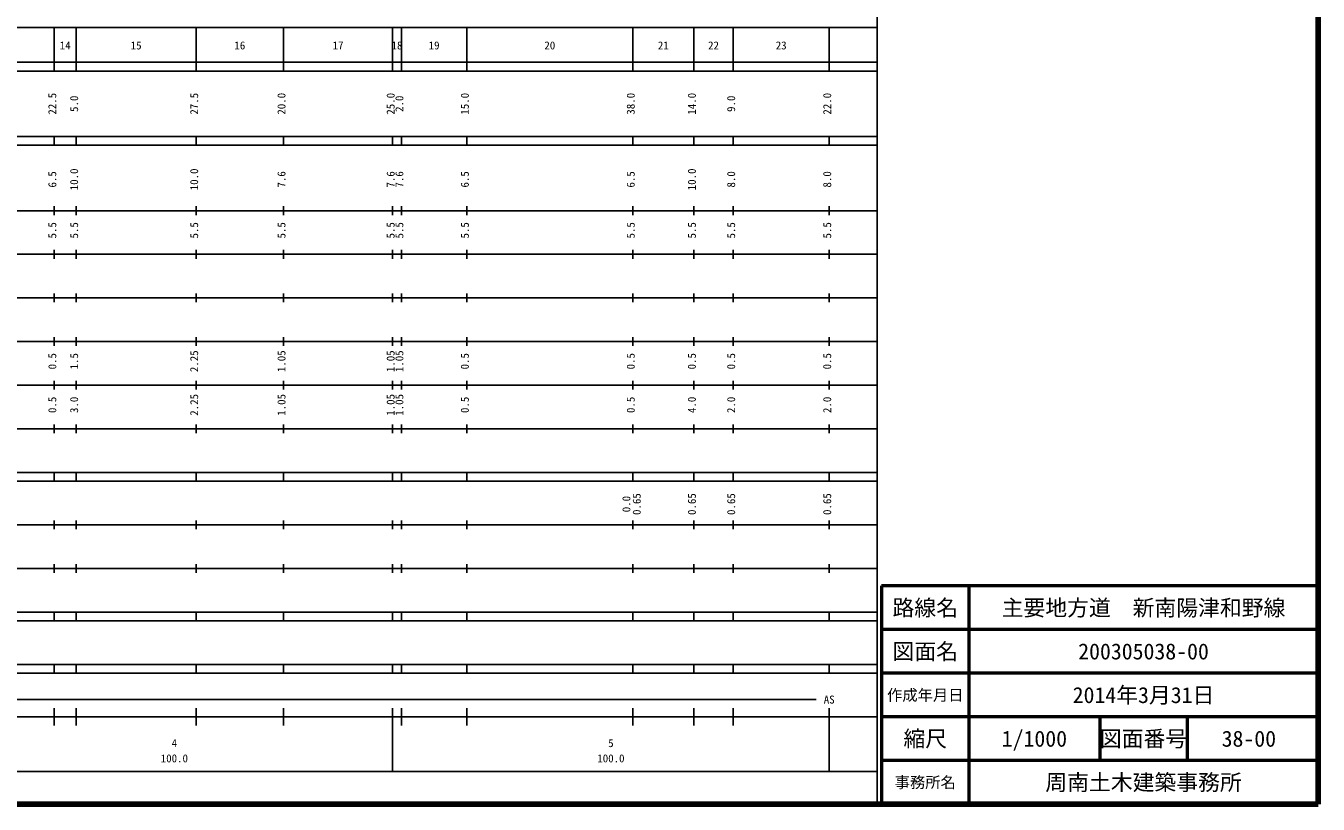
# Model space of a CAD drawing. Units: millimetres on the paper, enlarged 1000 times. Extents: x 40000 to 680000, y 20000 to 380000.
# Drawn here: x 383982 to 680000, y 20000 to 198357 of the extents above; entities that cross this region are included whole.
import ezdxf
from ezdxf.enums import TextEntityAlignment as Align

# ---------------------------------------------------------------- set-up
doc = ezdxf.new("R2010")
doc.units = ezdxf.units.MM
doc.header["$LTSCALE"] = 1000
for name, color, linetype, lineweight in [('M-TTL', 2, 'Continuous', 140), ('M-TTL-BAND', 7, 'Continuous', 25), ('M-TTL-FRAM', 2, 'Continuous', 50), ('M-TTL-LINE', 7, 'Continuous', 50)]:
    doc.layers.add(name, color=color, linetype=linetype, lineweight=lineweight)
doc.layers.add('M-TTL-TXT', color=7, linetype='Continuous')
doc.styles.add('ＭＳ ゴシック', font='')
doc.styles.get('ＭＳ ゴシック').set_extended_font_data('MS Gothic')

msp = doc.modelspace()

# ---------------------------------------------------------------- linework, layer by layer
at = {"layer": 'M-TTL'}
for p, q in [((680000, 20000), (680000, 380000)), ((40000, 20000), (680000, 20000))]:
    msp.add_line(p, q, dxfattribs=at)
at = {"layer": 'M-TTL-BAND'}
for p, q in [((579000, 20000), (579000, 370000)), ((68000, 198000), (579000, 198000)), ((390500, 188000), (390500, 198000)), ((395500, 188000), (395500, 198000)), ((423000, 188000), (423000, 198000)), ((443000, 188000), (443000, 198000)), ((468000, 188000), (468000, 198000)), ((470000, 188000), (470000, 198000)), ((485000, 188000), (485000, 198000)), ((523000, 188000), (523000, 198000)), ((537000, 188000), (537000, 198000)), ((546000, 188000), (546000, 198000)), ((568000, 188000), (568000, 198000)), ((40000, 190000), (579000, 190000)), ((40000, 188000), (579000, 188000)), ((40000, 173000), (579000, 173000)), ((390500, 171000), (390500, 173000)), ((395500, 171000), (395500, 173000)), ((423000, 171000), (423000, 173000)), ((443000, 171000), (443000, 173000)), ((468000, 171000), (468000, 173000)), ((470000, 171000), (470000, 173000)), ((485000, 171000), (485000, 173000)), ((523000, 171000), (523000, 173000)), ((537000, 171000), (537000, 173000)), ((546000, 171000), (546000, 173000)), ((568000, 171000), (568000, 173000)), ((40000, 171000), (579000, 171000)), ((390500, 155000), (390500, 157000)), ((395500, 155000), (395500, 157000)), ((423000, 155000), (423000, 157000)), ((443000, 155000), (443000, 157000)), ((468000, 155000), (468000, 157000)), ((470000, 155000), (470000, 157000)), ((485000, 155000), (485000, 157000)), ((523000, 155000), (523000, 157000)), ((537000, 155000), (537000, 157000)), ((546000, 155000), (546000, 157000)), ((568000, 155000), (568000, 157000)), ((40000, 156000), (579000, 156000)), ((46000, 146000), (579000, 146000)), ((390500, 145000), (390500, 147000)), ((395500, 145000), (395500, 147000)), ((423000, 145000), (423000, 147000)), ((443000, 145000), (443000, 147000)), ((468000, 145000), (468000, 147000)), ((470000, 145000), (470000, 147000)), ((485000, 145000), (485000, 147000)), ((523000, 145000), (523000, 147000)), ((537000, 145000), (537000, 147000)), ((546000, 145000), (546000, 147000)), ((568000, 145000), (568000, 147000)), ((390500, 135000), (390500, 137000)), ((395500, 135000), (395500, 137000)), ((423000, 135000), (423000, 137000)), ((443000, 135000), (443000, 137000)), ((468000, 135000), (468000, 137000)), ((470000, 135000), (470000, 137000)), ((485000, 135000), (485000, 137000)), ((523000, 135000), (523000, 137000)), ((537000, 135000), (537000, 137000)), ((546000, 135000), (546000, 137000)), ((568000, 135000), (568000, 137000)), ((52000, 136000), (579000, 136000)), ((46000, 126000), (579000, 126000)), ((390500, 125000), (390500, 127000)), ((395500, 125000), (395500, 127000)), ((423000, 125000), (423000, 127000)), ((443000, 125000), (443000, 127000)), ((468000, 125000), (468000, 127000)), ((470000, 125000), (470000, 127000)), ((485000, 125000), (485000, 127000)), ((523000, 125000), (523000, 127000)), ((537000, 125000), (537000, 127000)), ((546000, 125000), (546000, 127000)), ((568000, 125000), (568000, 127000)), ((52000, 116000), (579000, 116000)), ((390500, 115000), (390500, 117000)), ((395500, 115000), (395500, 117000)), ((423000, 115000), (423000, 117000)), ((443000, 115000), (443000, 117000)), ((468000, 115000), (468000, 117000)), ((470000, 115000), (470000, 117000)), ((485000, 115000), (485000, 117000)), ((523000, 115000), (523000, 117000)), ((537000, 115000), (537000, 117000)), ((546000, 115000), (546000, 117000)), ((568000, 115000), (568000, 117000)), ((390500, 105000), (390500, 107000)), ((395500, 105000), (395500, 107000)), ((423000, 105000), (423000, 107000)), ((443000, 105000), (443000, 107000)), ((468000, 105000), (468000, 107000)), ((470000, 105000), (470000, 107000)), ((485000, 105000), (485000, 107000)), ((523000, 105000), (523000, 107000)), ((537000, 105000), (537000, 107000)), ((546000, 105000), (546000, 107000)), ((568000, 105000), (568000, 107000)), ((46000, 106000), (579000, 106000)), ((40000, 96000), (579000, 96000)), ((390500, 94000), (390500, 96000)), ((395500, 94000), (395500, 96000)), ((423000, 94000), (423000, 96000)), ((443000, 94000), (443000, 96000)), ((468000, 94000), (468000, 96000)), ((470000, 94000), (470000, 96000)), ((485000, 94000), (485000, 96000)), ((523000, 94000), (523000, 96000)), ((537000, 94000), (537000, 96000)), ((546000, 94000), (546000, 96000)), ((568000, 94000), (568000, 96000)), ((40000, 94000), (579000, 94000)), ((49000, 84000), (579000, 84000)), ((390500, 83000), (390500, 85000)), ((395500, 83000), (395500, 85000)), ((423000, 83000), (423000, 85000)), ((443000, 83000), (443000, 85000)), ((468000, 83000), (468000, 85000)), ((470000, 83000), (470000, 85000)), ((485000, 83000), (485000, 85000)), ((523000, 83000), (523000, 85000)), ((537000, 83000), (537000, 85000)), ((546000, 83000), (546000, 85000)), ((568000, 83000), (568000, 85000)), ((390500, 73000), (390500, 75000)), ((395500, 73000), (395500, 75000)), ((423000, 73000), (423000, 75000)), ((443000, 73000), (443000, 75000)), ((468000, 73000), (468000, 75000)), ((470000, 73000), (470000, 75000)), ((485000, 73000), (485000, 75000)), ((523000, 73000), (523000, 75000)), ((537000, 73000), (537000, 75000)), ((546000, 73000), (546000, 75000)), ((568000, 73000), (568000, 75000)), ((40000, 74000), (579000, 74000)), ((40000, 64000), (579000, 64000)), ((390500, 62000), (390500, 64000)), ((395500, 62000), (395500, 64000)), ((423000, 62000), (423000, 64000)), ((443000, 62000), (443000, 64000)), ((468000, 62000), (468000, 64000)), ((470000, 62000), (470000, 64000)), ((485000, 62000), (485000, 64000)), ((523000, 62000), (523000, 64000)), ((537000, 62000), (537000, 64000)), ((546000, 62000), (546000, 64000)), ((568000, 62000), (568000, 64000)), ((40000, 62000), (579000, 62000)), ((40000, 52000), (579000, 52000)), ((390500, 50000), (390500, 52000)), ((395500, 50000), (395500, 52000)), ((423000, 50000), (423000, 52000)), ((443000, 50000), (443000, 52000)), ((468000, 50000), (468000, 52000)), ((470000, 50000), (470000, 52000)), ((485000, 50000), (485000, 52000)), ((523000, 50000), (523000, 52000)), ((537000, 50000), (537000, 52000)), ((546000, 50000), (546000, 52000)), ((568000, 50000), (568000, 52000)), ((40000, 50000), (579000, 50000)), ((71000, 44000), (565000, 44000)), ((390500, 38000), (390500, 42000)), ((395500, 38000), (395500, 42000)), ((423000, 38000), (423000, 42000)), ((443000, 38000), (443000, 42000)), ((468000, 27500), (468000, 42000)), ((470000, 38000), (470000, 42000)), ((485000, 38000), (485000, 42000)), ((523000, 38000), (523000, 42000)), ((537000, 38000), (537000, 42000)), ((546000, 38000), (546000, 42000)), ((568000, 27500), (568000, 42000)), ((40000, 40000), (579000, 40000)), ((68000, 27500), (579000, 27500))]:
    msp.add_line(p, q, dxfattribs=at)
at = {"layer": 'M-TTL-FRAM'}
for p, q in [((680000, 70000), (580000, 70000)), ((580000, 70000), (580000, 20000))]:
    msp.add_line(p, q, dxfattribs=at)
at = {"layer": 'M-TTL-LINE'}
for p, q in [((600000, 70000), (600000, 20000)), ((680000, 60000), (580000, 60000)), ((680000, 50000), (580000, 50000)), ((680000, 40000), (580000, 40000)), ((630000, 40000), (630000, 30000)), ((650000, 40000), (650000, 30000)), ((680000, 30000), (580000, 30000))]:
    msp.add_line(p, q, dxfattribs=at)

# ---------------------------------------------------------------- texts
at = {"layer": 'M-TTL-BAND', "style": 'ＭＳ ゴシック'}
for s, p in [('14', (393000, 192405)), ('15', (409250, 192405)), ('16', (433000, 192405)), ('17', (455500, 192405)), ('18', (469000, 192405)), ('19', (477500, 192405)), ('20', (504000, 192405)), ('21', (530000, 192405)), ('22', (541500, 192405)), ('23', (557000, 192405)), ('AS', (568000, 42500)), ('4', (418000, 32523)), ('5', (518000, 32523)), ('100.0', (418000, 29033)), ('100.0', (518000, 29033))]:
    msp.add_text(s, height=1833, dxfattribs=at).set_placement(p, align=Align.BOTTOM_CENTER)
for s, p in [('22.5', (391500, 180500)), ('5.0', (396500, 180500)), ('27.5', (424000, 180500)), ('20.0', (444000, 180500)), ('25.0', (469000, 180500)), ('2.0', (471000, 180500)), ('15.0', (486000, 180500)), ('38.0', (524000, 180500)), ('14.0', (538000, 180500)), ('9.0', (547000, 180500)), ('22.0', (569000, 180500)), ('6.5', (391500, 163174)), ('10.0', (396500, 163174)), ('10.0', (424000, 163174)), ('7.6', (444000, 163174)), ('7.6', (469000, 163174)), ('7.6', (471000, 163174)), ('6.5', (486000, 163174)), ('6.5', (524000, 163174)), ('10.0', (538000, 163174)), ('8.0', (547000, 163174)), ('8.0', (569000, 163174)), ('5.5', (391500, 151500)), ('5.5', (396500, 151500)), ('5.5', (424000, 151500)), ('5.5', (444000, 151500)), ('5.5', (469000, 151500)), ('5.5', (471000, 151500)), ('5.5', (486000, 151500)), ('5.5', (524000, 151500)), ('5.5', (538000, 151500)), ('5.5', (547000, 151500)), ('5.5', (569000, 151500)), ('0.5', (391500, 121500)), ('1.5', (396500, 121500)), ('2.25', (424000, 121500)), ('1.05', (444000, 121500)), ('1.05', (469000, 121500)), ('1.05', (471000, 121500)), ('0.5', (486000, 121500)), ('0.5', (524000, 121500)), ('0.5', (538000, 121500)), ('0.5', (547000, 121500)), ('0.5', (569000, 121500)), ('0.5', (391500, 111500)), ('3.0', (396500, 111500)), ('2.25', (424000, 111500)), ('1.05', (444000, 111500)), ('1.05', (469000, 111500)), ('1.05', (471000, 111500)), ('0.5', (486000, 111500)), ('0.5', (524000, 111500)), ('4.0', (538000, 111500)), ('2.0', (547000, 111500)), ('2.0', (569000, 111500)), ('0.0', (523000, 88764)), ('0.65', (525370, 88764)), ('0.65', (538000, 88764)), ('0.65', (547000, 88764)), ('0.65', (569000, 88764))]:
    msp.add_text(s, height=1833, rotation=90, dxfattribs=at).set_placement(p, align=Align.BOTTOM_CENTER)
at = {"layer": 'M-TTL-TXT', "style": 'ＭＳ ゴシック'}
for s, height, p in [('路線名', 3666, (590000, 65000)), ('路線名', 3666, (590000, 65000)), ('主要地方道\u3000新南陽津和野線', 3666, (640000, 65000)), ('図面名', 3666, (590000, 55000)), ('図面名', 3666, (590000, 55000)), ('200305038-00', 3666, (640000, 55000)), ('2014年3月31日', 3666, (640000, 45000)), ('作成年月日', 2566, (590000, 45000)), ('作成年月日', 2566, (590000, 45000)), ('縮尺', 3666, (590000, 35000)), ('縮尺', 3666, (590000, 35000)), ('1/1000', 3666, (615000, 35000)), ('図面番号', 3666, (640000, 35000)), ('図面番号', 3666, (640000, 35000)), ('38-00', 3666, (664125, 35000)), ('事務所名', 2566, (590000, 25000)), ('事務所名', 2566, (590000, 25000)), ('周南土木建築事務所', 3666, (640000, 25000))]:
    msp.add_text(s, height=height, dxfattribs=at).set_placement(p, align=Align.MIDDLE_CENTER)

doc.saveas('drawing.dxf')
